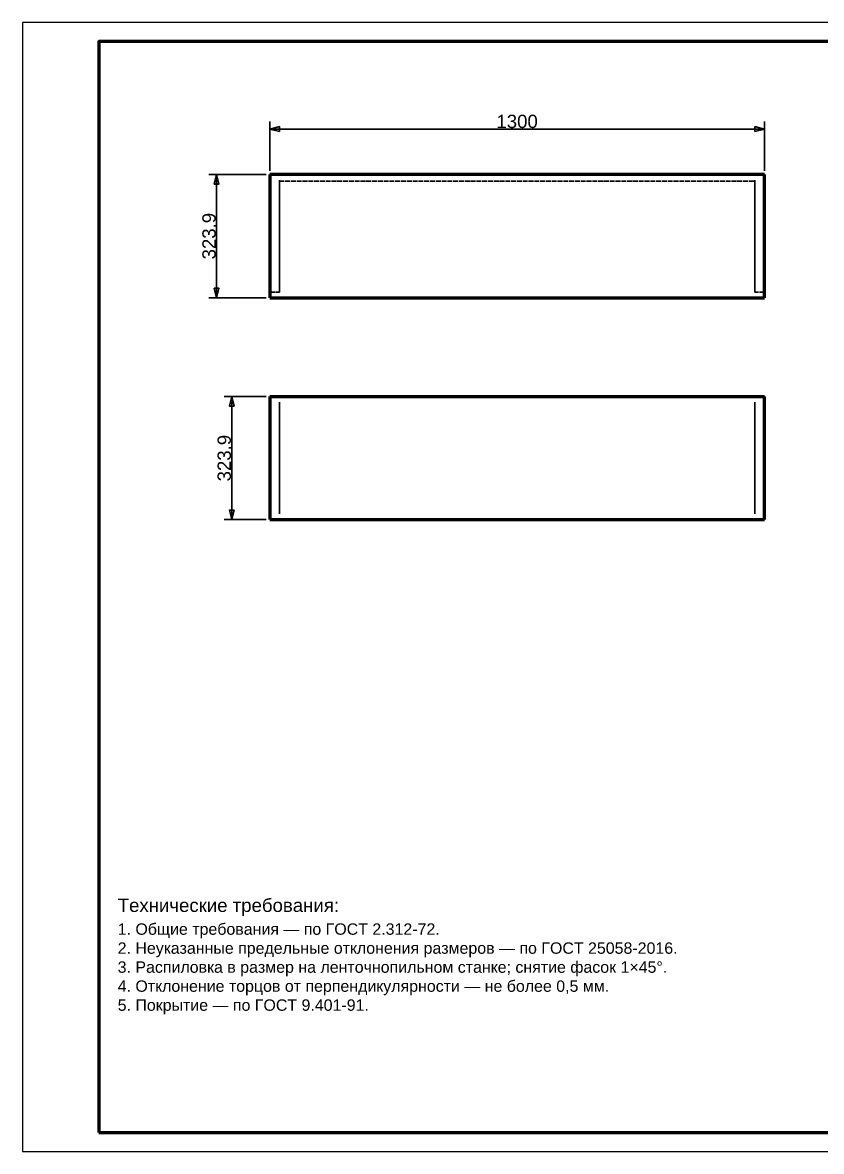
# Model space of a CAD drawing. Header units: millimetres. Extents: x 0 to 420, y 0 to 297.
# Drawn here: x 0 to 210, y 0 to 297 of the extents above; entities that cross this region are included whole.
import ezdxf
from ezdxf.enums import TextEntityAlignment as Align

# ---------------------------------------------------------------- set-up
doc = ezdxf.new("R2010")
doc.units = ezdxf.units.MM
doc.linetypes.add('DASHED', pattern=[1.524, 1.27, -0.254])
doc.styles.add('GOST', font='Arial')

msp = doc.modelspace()

# ---------------------------------------------------------------- linework, layer by layer
at = {"color": 7, "lineweight": 35}
for p, q in [((65, 258), (65, 271)), ((195, 258), (195, 271)), ((65, 269), (195, 269)), ((64, 257), (49, 257)), ((51, 224.61), (51, 257)), ((64, 224.61), (49, 224.61)), ((64, 198.61), (53, 198.61)), ((55, 166.22), (55, 198.61)), ((64, 166.22), (53, 166.22))]:
    msp.add_line(p, q, dxfattribs=at)
at = {"color": 1, "lineweight": 70}
for p, q in [((65, 257), (65, 256.59)), ((195, 257), (65, 257)), ((65, 256.59), (65, 255.4)), ((195, 256.59), (195, 257)), ((195, 255.4), (195, 256.59)), ((65, 255.4), (65, 253.47)), ((65, 253.47), (65, 250.9)), ((195, 253.47), (195, 255.4)), ((195, 250.9), (195, 253.47)), ((65, 250.9), (65, 247.83)), ((195, 247.83), (195, 250.9)), ((65, 247.83), (65, 244.41)), ((195, 244.41), (195, 247.83)), ((65, 244.41), (65, 240.81)), ((195, 240.81), (195, 244.41)), ((65, 240.81), (65, 237.2)), ((195, 237.2), (195, 240.81)), ((65, 237.2), (65, 233.78)), ((195, 233.78), (195, 237.2)), ((65, 233.78), (65, 230.71)), ((195, 230.71), (195, 233.78)), ((65, 230.71), (65, 228.14)), ((195, 228.14), (195, 230.71)), ((65, 228.14), (65, 226.21)), ((65, 226.21), (65, 225.02)), ((195, 226.21), (195, 228.14)), ((195, 225.02), (195, 226.21)), ((65, 225.02), (65, 224.61)), ((65, 224.61), (195, 224.61)), ((195, 224.61), (195, 225.02)), ((65, 198.61), (65, 198.2)), ((65, 198.61), (195, 198.61)), ((65, 198.2), (65, 197.01)), ((65, 197.01), (65, 195.08)), ((195, 198.2), (195, 198.61)), ((195, 197.01), (195, 198.2)), ((195, 195.08), (195, 197.01)), ((65, 195.08), (65, 192.51)), ((195, 192.51), (195, 195.08)), ((65, 192.51), (65, 189.44)), ((195, 189.44), (195, 192.51)), ((65, 189.44), (65, 186.02)), ((195, 186.02), (195, 189.44)), ((65, 186.02), (65, 182.41)), ((195, 182.41), (195, 186.02)), ((65, 182.41), (65, 178.81)), ((195, 178.81), (195, 182.41)), ((65, 178.81), (65, 175.39)), ((195, 175.39), (195, 178.81)), ((65, 175.39), (65, 172.32)), ((195, 172.32), (195, 175.39)), ((65, 172.32), (65, 169.75)), ((195, 169.75), (195, 172.32)), ((65, 169.75), (65, 167.82)), ((195, 167.82), (195, 169.75)), ((65, 167.82), (65, 166.63)), ((65, 166.63), (65, 166.22)), ((195, 166.63), (195, 167.82)), ((195, 166.22), (195, 166.63)), ((65, 166.22), (195, 166.22))]:
    msp.add_line(p, q, dxfattribs=at)
at = {"color": 5, "linetype": 'DASHED', "lineweight": 35}
for p, q in [((65, 256.59), (65, 257)), ((65, 255.4), (65, 256.59)), ((65, 255.14), (65, 255.5)), ((65, 255.5), (65, 255.14)), ((67.5, 255.14), (67.5, 255.5)), ((67.5, 255.5), (67.5, 255.14)), ((192.5, 255.14), (192.5, 255.5)), ((192.5, 255.5), (192.5, 255.14)), ((195, 257), (195, 256.59)), ((195, 256.59), (195, 255.4)), ((195, 255.14), (195, 255.5)), ((195, 255.5), (195, 255.14)), ((65, 253.47), (65, 255.4)), ((65, 254.05), (65, 255.14)), ((65, 255.14), (65, 254.05)), ((65, 252.3), (65, 254.05)), ((65, 254.05), (65, 252.3)), ((65, 250.9), (65, 253.47)), ((67.5, 255.25), (67.5, 254.89)), ((67.5, 254.89), (67.5, 255.25)), ((67.5, 255.25), (192.5, 255.25)), ((67.5, 254.05), (67.5, 255.14)), ((67.5, 255.14), (67.5, 254.05)), ((67.5, 254.89), (67.5, 253.82)), ((67.5, 253.82), (67.5, 254.89)), ((67.5, 252.3), (67.5, 254.05)), ((67.5, 254.05), (67.5, 252.3)), ((67.5, 253.82), (67.5, 252.1)), ((67.5, 252.1), (67.5, 253.82)), ((192.5, 255.25), (192.5, 254.89)), ((192.5, 254.89), (192.5, 255.25)), ((192.5, 254.05), (192.5, 255.14)), ((192.5, 255.14), (192.5, 254.05)), ((192.5, 254.89), (192.5, 253.82)), ((192.5, 253.82), (192.5, 254.89)), ((192.5, 252.3), (192.5, 254.05)), ((192.5, 254.05), (192.5, 252.3)), ((192.5, 253.82), (192.5, 252.1)), ((192.5, 252.1), (192.5, 253.82)), ((195, 255.4), (195, 253.47)), ((195, 254.05), (195, 255.14)), ((195, 255.14), (195, 254.05)), ((195, 252.3), (195, 254.05)), ((195, 254.05), (195, 252.3)), ((195, 253.47), (195, 250.9)), ((65, 249.97), (65, 252.3)), ((65, 252.3), (65, 249.97)), ((65, 247.83), (65, 250.9)), ((65, 247.18), (65, 249.97)), ((65, 249.97), (65, 247.18)), ((67.5, 249.97), (67.5, 252.3)), ((67.5, 252.3), (67.5, 249.97)), ((67.5, 252.1), (67.5, 249.81)), ((67.5, 249.81), (67.5, 252.1)), ((67.5, 247.18), (67.5, 249.97)), ((67.5, 249.97), (67.5, 247.18)), ((67.5, 249.81), (67.5, 247.07)), ((67.5, 247.07), (67.5, 249.81)), ((192.5, 249.97), (192.5, 252.3)), ((192.5, 252.3), (192.5, 249.97)), ((192.5, 252.1), (192.5, 249.81)), ((192.5, 249.81), (192.5, 252.1)), ((192.5, 247.18), (192.5, 249.97)), ((192.5, 249.97), (192.5, 247.18)), ((192.5, 249.81), (192.5, 247.07)), ((192.5, 247.07), (192.5, 249.81)), ((195, 249.97), (195, 252.3)), ((195, 252.3), (195, 249.97)), ((195, 250.9), (195, 247.83)), ((195, 247.18), (195, 249.97)), ((195, 249.97), (195, 247.18)), ((65, 244.41), (65, 247.83)), ((65, 244.08), (65, 247.18)), ((65, 247.18), (65, 244.08)), ((67.5, 244.08), (67.5, 247.18)), ((67.5, 247.18), (67.5, 244.08)), ((67.5, 247.07), (67.5, 244.02)), ((67.5, 244.02), (67.5, 247.07)), ((192.5, 244.08), (192.5, 247.18)), ((192.5, 247.18), (192.5, 244.08)), ((192.5, 247.07), (192.5, 244.02)), ((192.5, 244.02), (192.5, 247.07)), ((195, 247.83), (195, 244.41)), ((195, 244.08), (195, 247.18)), ((195, 247.18), (195, 244.08)), ((65, 240.81), (65, 244.41)), ((65, 240.81), (65, 244.08)), ((65, 244.08), (65, 240.81)), ((67.5, 240.81), (67.5, 244.08)), ((67.5, 244.08), (67.5, 240.81)), ((67.5, 244.02), (67.5, 240.81)), ((67.5, 240.81), (67.5, 244.02)), ((192.5, 240.81), (192.5, 244.08)), ((192.5, 244.08), (192.5, 240.81)), ((192.5, 244.02), (192.5, 240.81)), ((192.5, 240.81), (192.5, 244.02)), ((195, 244.41), (195, 240.81)), ((195, 240.81), (195, 244.08)), ((195, 244.08), (195, 240.81)), ((65, 237.53), (65, 240.81)), ((65, 240.81), (65, 237.53)), ((65, 237.2), (65, 240.81)), ((67.5, 237.53), (67.5, 240.81)), ((67.5, 240.81), (67.5, 237.53)), ((67.5, 240.81), (67.5, 237.59)), ((67.5, 237.59), (67.5, 240.81)), ((192.5, 237.53), (192.5, 240.81)), ((192.5, 240.81), (192.5, 237.53)), ((192.5, 240.81), (192.5, 237.59)), ((192.5, 237.59), (192.5, 240.81)), ((195, 237.53), (195, 240.81)), ((195, 240.81), (195, 237.53)), ((195, 240.81), (195, 237.2)), ((65, 234.43), (65, 237.53)), ((65, 237.53), (65, 234.43)), ((65, 233.78), (65, 237.2)), ((67.5, 237.59), (67.5, 234.54)), ((67.5, 234.54), (67.5, 237.59)), ((67.5, 234.43), (67.5, 237.53)), ((67.5, 237.53), (67.5, 234.43)), ((192.5, 237.59), (192.5, 234.54)), ((192.5, 234.54), (192.5, 237.59)), ((192.5, 234.43), (192.5, 237.53)), ((192.5, 237.53), (192.5, 234.43)), ((195, 234.43), (195, 237.53)), ((195, 237.53), (195, 234.43)), ((195, 237.2), (195, 233.78)), ((65, 231.64), (65, 234.43)), ((65, 234.43), (65, 231.64)), ((65, 230.71), (65, 233.78)), ((67.5, 234.54), (67.5, 231.8)), ((67.5, 231.8), (67.5, 234.54)), ((67.5, 231.64), (67.5, 234.43)), ((67.5, 234.43), (67.5, 231.64)), ((67.5, 231.8), (67.5, 229.51)), ((67.5, 229.51), (67.5, 231.8)), ((192.5, 234.54), (192.5, 231.8)), ((192.5, 231.8), (192.5, 234.54)), ((192.5, 231.64), (192.5, 234.43)), ((192.5, 234.43), (192.5, 231.64)), ((192.5, 231.8), (192.5, 229.51)), ((192.5, 229.51), (192.5, 231.8)), ((195, 231.64), (195, 234.43)), ((195, 234.43), (195, 231.64)), ((195, 233.78), (195, 230.71)), ((65, 229.31), (65, 231.64)), ((65, 231.64), (65, 229.31)), ((65, 228.14), (65, 230.71)), ((65, 227.56), (65, 229.31)), ((65, 229.31), (65, 227.56)), ((67.5, 229.31), (67.5, 231.64)), ((67.5, 231.64), (67.5, 229.31)), ((67.5, 229.51), (67.5, 227.79)), ((67.5, 227.79), (67.5, 229.51)), ((67.5, 227.56), (67.5, 229.31)), ((67.5, 229.31), (67.5, 227.56)), ((192.5, 229.31), (192.5, 231.64)), ((192.5, 231.64), (192.5, 229.31)), ((192.5, 229.51), (192.5, 227.79)), ((192.5, 227.79), (192.5, 229.51)), ((192.5, 227.56), (192.5, 229.31)), ((192.5, 229.31), (192.5, 227.56)), ((195, 229.31), (195, 231.64)), ((195, 231.64), (195, 229.31)), ((195, 230.71), (195, 228.14)), ((195, 227.56), (195, 229.31)), ((195, 229.31), (195, 227.56)), ((65, 226.21), (65, 228.14)), ((65, 226.47), (65, 227.56)), ((65, 227.56), (65, 226.47)), ((65, 226.11), (65, 226.47)), ((65, 226.47), (65, 226.11)), ((65, 225.02), (65, 226.21)), ((65, 226.11), (67.5, 226.11)), ((67.5, 227.79), (67.5, 226.72)), ((67.5, 226.72), (67.5, 227.79)), ((67.5, 226.47), (67.5, 227.56)), ((67.5, 227.56), (67.5, 226.47)), ((67.5, 226.72), (67.5, 226.36)), ((67.5, 226.36), (67.5, 226.72)), ((67.5, 226.11), (67.5, 226.47)), ((67.5, 226.47), (67.5, 226.11)), ((192.5, 227.79), (192.5, 226.72)), ((192.5, 226.72), (192.5, 227.79)), ((192.5, 226.47), (192.5, 227.56)), ((192.5, 227.56), (192.5, 226.47)), ((192.5, 226.72), (192.5, 226.36)), ((192.5, 226.36), (192.5, 226.72)), ((192.5, 226.11), (192.5, 226.47)), ((192.5, 226.47), (192.5, 226.11)), ((195, 226.11), (192.5, 226.11)), ((195, 228.14), (195, 226.21)), ((195, 226.47), (195, 227.56)), ((195, 227.56), (195, 226.47)), ((195, 226.11), (195, 226.47)), ((195, 226.47), (195, 226.11)), ((195, 226.21), (195, 225.02)), ((65, 224.61), (65, 225.02)), ((195, 225.02), (195, 224.61)), ((65, 198.51), (65, 198.61)), ((65, 198.2), (65, 198.51)), ((65, 197.7), (65, 198.2)), ((65, 197.01), (65, 197.7)), ((65, 196.75), (65, 197.12)), ((65, 197.12), (65, 197.02)), ((65, 197.02), (65, 196.75)), ((65, 196.13), (65, 197.01)), ((65, 195.66), (65, 196.75)), ((65, 196.75), (65, 196.29)), ((65, 196.29), (65, 195.66)), ((65, 195.08), (65, 196.13)), ((67.5, 197.02), (67.5, 197.12)), ((67.5, 197.12), (67.5, 196.75)), ((67.5, 196.75), (67.5, 197.02)), ((67.5, 196.5), (67.5, 196.86)), ((67.5, 196.86), (67.5, 196.77)), ((67.5, 196.77), (67.5, 196.5)), ((67.5, 196.29), (67.5, 196.75)), ((67.5, 196.75), (67.5, 195.66)), ((67.5, 195.43), (67.5, 196.5)), ((67.5, 196.5), (67.5, 196.05)), ((67.5, 195.66), (67.5, 196.29)), ((67.5, 196.05), (67.5, 195.43)), ((192.5, 197.02), (192.5, 197.12)), ((192.5, 197.12), (192.5, 196.75)), ((192.5, 196.75), (192.5, 197.02)), ((192.5, 196.77), (192.5, 196.86)), ((192.5, 196.86), (192.5, 196.5)), ((192.5, 196.5), (192.5, 196.77)), ((192.5, 196.29), (192.5, 196.75)), ((192.5, 196.75), (192.5, 195.66)), ((192.5, 196.05), (192.5, 196.5)), ((192.5, 196.5), (192.5, 195.43)), ((192.5, 195.66), (192.5, 196.29)), ((192.5, 195.43), (192.5, 196.05)), ((195, 198.61), (195, 198.51)), ((195, 198.51), (195, 198.2)), ((195, 198.2), (195, 197.7)), ((195, 197.7), (195, 197.01)), ((195, 197.02), (195, 197.12)), ((195, 197.12), (195, 196.75)), ((195, 196.75), (195, 197.02)), ((195, 197.01), (195, 196.13)), ((195, 196.29), (195, 196.75)), ((195, 196.75), (195, 195.66)), ((195, 195.66), (195, 196.29)), ((195, 196.13), (195, 195.08)), ((65, 193.91), (65, 195.66)), ((65, 195.66), (65, 194.86)), ((65, 193.87), (65, 195.08)), ((65, 194.86), (65, 193.91)), ((65, 191.58), (65, 193.91)), ((65, 193.91), (65, 192.81)), ((65, 192.51), (65, 193.87)), ((67.5, 194.86), (67.5, 195.66)), ((67.5, 195.66), (67.5, 193.91)), ((67.5, 193.71), (67.5, 195.43)), ((67.5, 195.43), (67.5, 194.65)), ((67.5, 193.91), (67.5, 194.86)), ((67.5, 194.65), (67.5, 193.71)), ((67.5, 192.81), (67.5, 193.91)), ((67.5, 193.91), (67.5, 191.58)), ((67.5, 191.42), (67.5, 193.71)), ((67.5, 193.71), (67.5, 192.63)), ((192.5, 194.86), (192.5, 195.66)), ((192.5, 195.66), (192.5, 193.91)), ((192.5, 194.65), (192.5, 195.43)), ((192.5, 195.43), (192.5, 193.71)), ((192.5, 193.91), (192.5, 194.86)), ((192.5, 193.71), (192.5, 194.65)), ((192.5, 192.81), (192.5, 193.91)), ((192.5, 193.91), (192.5, 191.58)), ((192.5, 192.63), (192.5, 193.71)), ((192.5, 193.71), (192.5, 191.42)), ((195, 194.86), (195, 195.66)), ((195, 195.66), (195, 193.91)), ((195, 195.08), (195, 193.87)), ((195, 193.91), (195, 194.86)), ((195, 192.81), (195, 193.91)), ((195, 193.91), (195, 191.58)), ((195, 193.87), (195, 192.51)), ((65, 192.81), (65, 191.58)), ((65, 191.03), (65, 192.51)), ((65, 188.79), (65, 191.58)), ((65, 191.58), (65, 190.24)), ((65, 189.44), (65, 191.03)), ((65, 190.24), (65, 188.79)), ((67.5, 191.58), (67.5, 192.81)), ((67.5, 192.63), (67.5, 191.42)), ((67.5, 190.24), (67.5, 191.58)), ((67.5, 191.58), (67.5, 188.79)), ((67.5, 188.68), (67.5, 191.42)), ((67.5, 191.42), (67.5, 190.1)), ((67.5, 188.79), (67.5, 190.24)), ((67.5, 190.1), (67.5, 188.68)), ((192.5, 191.58), (192.5, 192.81)), ((192.5, 191.42), (192.5, 192.63)), ((192.5, 190.24), (192.5, 191.58)), ((192.5, 191.58), (192.5, 188.79)), ((192.5, 190.1), (192.5, 191.42)), ((192.5, 191.42), (192.5, 188.68)), ((192.5, 188.79), (192.5, 190.24)), ((192.5, 188.68), (192.5, 190.1)), ((195, 191.58), (195, 192.81)), ((195, 192.51), (195, 191.03)), ((195, 190.24), (195, 191.58)), ((195, 191.58), (195, 188.79)), ((195, 191.03), (195, 189.44)), ((195, 188.79), (195, 190.24)), ((65, 187.76), (65, 189.44)), ((65, 185.69), (65, 188.79)), ((65, 188.79), (65, 187.27)), ((65, 186.02), (65, 187.76)), ((65, 187.27), (65, 185.69)), ((67.5, 187.27), (67.5, 188.79)), ((67.5, 188.79), (67.5, 185.69)), ((67.5, 185.63), (67.5, 188.68)), ((67.5, 188.68), (67.5, 187.19)), ((67.5, 185.69), (67.5, 187.27)), ((67.5, 187.19), (67.5, 185.63)), ((192.5, 187.27), (192.5, 188.79)), ((192.5, 188.79), (192.5, 185.69)), ((192.5, 187.19), (192.5, 188.68)), ((192.5, 188.68), (192.5, 185.63)), ((192.5, 185.69), (192.5, 187.27)), ((192.5, 185.63), (192.5, 187.19)), ((195, 189.44), (195, 187.76)), ((195, 187.27), (195, 188.79)), ((195, 188.79), (195, 185.69)), ((195, 187.76), (195, 186.02)), ((195, 185.69), (195, 187.27)), ((65, 184.23), (65, 186.02)), ((65, 182.41), (65, 185.69)), ((65, 185.69), (65, 184.06)), ((65, 182.41), (65, 184.23)), ((67.5, 184.06), (67.5, 185.69)), ((67.5, 185.69), (67.5, 182.41)), ((67.5, 182.41), (67.5, 185.63)), ((67.5, 185.63), (67.5, 184.03)), ((192.5, 184.06), (192.5, 185.69)), ((192.5, 185.69), (192.5, 182.41)), ((192.5, 184.03), (192.5, 185.63)), ((192.5, 185.63), (192.5, 182.41)), ((195, 186.02), (195, 184.23)), ((195, 184.06), (195, 185.69)), ((195, 185.69), (195, 182.41)), ((195, 184.23), (195, 182.41)), ((65, 184.06), (65, 182.41)), ((65, 182.41), (65, 180.77)), ((65, 179.14), (65, 182.41)), ((65, 180.6), (65, 182.41)), ((67.5, 182.41), (67.5, 184.06)), ((67.5, 184.03), (67.5, 182.41)), ((67.5, 182.41), (67.5, 179.14)), ((67.5, 182.41), (67.5, 180.8)), ((67.5, 179.2), (67.5, 182.41)), ((67.5, 180.77), (67.5, 182.41)), ((192.5, 182.41), (192.5, 184.06)), ((192.5, 182.41), (192.5, 184.03)), ((192.5, 182.41), (192.5, 179.14)), ((192.5, 182.41), (192.5, 179.2)), ((192.5, 180.77), (192.5, 182.41)), ((192.5, 180.8), (192.5, 182.41)), ((195, 182.41), (195, 184.06)), ((195, 182.41), (195, 179.14)), ((195, 182.41), (195, 180.6)), ((195, 180.77), (195, 182.41)), ((65, 180.77), (65, 179.14)), ((65, 178.81), (65, 180.6)), ((65, 179.14), (65, 177.56)), ((65, 176.04), (65, 179.14)), ((65, 177.07), (65, 178.81)), ((67.5, 180.8), (67.5, 179.2)), ((67.5, 179.14), (67.5, 180.77)), ((67.5, 179.2), (67.5, 177.64)), ((67.5, 176.15), (67.5, 179.2)), ((67.5, 179.14), (67.5, 176.04)), ((67.5, 177.56), (67.5, 179.14)), ((192.5, 179.2), (192.5, 180.8)), ((192.5, 179.14), (192.5, 180.77)), ((192.5, 179.2), (192.5, 176.15)), ((192.5, 177.64), (192.5, 179.2)), ((192.5, 179.14), (192.5, 176.04)), ((192.5, 177.56), (192.5, 179.14)), ((195, 179.14), (195, 180.77)), ((195, 180.6), (195, 178.81)), ((195, 179.14), (195, 176.04)), ((195, 177.56), (195, 179.14)), ((195, 178.81), (195, 177.07)), ((65, 177.56), (65, 176.04)), ((65, 175.39), (65, 177.07)), ((65, 176.04), (65, 174.59)), ((65, 173.25), (65, 176.04)), ((65, 173.8), (65, 175.39)), ((67.5, 177.64), (67.5, 176.15)), ((67.5, 176.04), (67.5, 177.56)), ((67.5, 176.15), (67.5, 174.73)), ((67.5, 173.41), (67.5, 176.15)), ((67.5, 176.04), (67.5, 173.25)), ((67.5, 174.59), (67.5, 176.04)), ((192.5, 176.15), (192.5, 177.64)), ((192.5, 176.04), (192.5, 177.56)), ((192.5, 176.15), (192.5, 173.41)), ((192.5, 174.73), (192.5, 176.15)), ((192.5, 176.04), (192.5, 173.25)), ((192.5, 174.59), (192.5, 176.04)), ((195, 176.04), (195, 177.56)), ((195, 177.07), (195, 175.39)), ((195, 176.04), (195, 173.25)), ((195, 174.59), (195, 176.04)), ((195, 175.39), (195, 173.8)), ((65, 174.59), (65, 173.25)), ((65, 172.32), (65, 173.8)), ((65, 173.25), (65, 172.02)), ((65, 170.92), (65, 173.25)), ((65, 170.96), (65, 172.32)), ((67.5, 174.73), (67.5, 173.41)), ((67.5, 173.25), (67.5, 174.59)), ((67.5, 173.41), (67.5, 172.2)), ((67.5, 171.12), (67.5, 173.41)), ((67.5, 173.25), (67.5, 170.92)), ((67.5, 172.02), (67.5, 173.25)), ((192.5, 173.41), (192.5, 174.73)), ((192.5, 173.25), (192.5, 174.59)), ((192.5, 173.41), (192.5, 171.12)), ((192.5, 172.2), (192.5, 173.41)), ((192.5, 173.25), (192.5, 170.92)), ((192.5, 172.02), (192.5, 173.25)), ((195, 173.25), (195, 174.59)), ((195, 173.8), (195, 172.32)), ((195, 173.25), (195, 170.92)), ((195, 172.02), (195, 173.25)), ((195, 172.32), (195, 170.96)), ((65, 172.02), (65, 170.92)), ((65, 169.75), (65, 170.96)), ((65, 170.92), (65, 169.97)), ((65, 169.17), (65, 170.92)), ((65, 169.97), (65, 169.17)), ((65, 168.7), (65, 169.75)), ((67.5, 172.2), (67.5, 171.12)), ((67.5, 170.92), (67.5, 172.02)), ((67.5, 171.12), (67.5, 170.18)), ((67.5, 169.4), (67.5, 171.12)), ((67.5, 170.92), (67.5, 169.17)), ((67.5, 169.97), (67.5, 170.92)), ((67.5, 170.18), (67.5, 169.4)), ((67.5, 169.17), (67.5, 169.97)), ((67.5, 169.4), (67.5, 168.78)), ((67.5, 168.33), (67.5, 169.4)), ((192.5, 171.12), (192.5, 172.2)), ((192.5, 170.92), (192.5, 172.02)), ((192.5, 171.12), (192.5, 169.4)), ((192.5, 170.18), (192.5, 171.12)), ((192.5, 170.92), (192.5, 169.17)), ((192.5, 169.97), (192.5, 170.92)), ((192.5, 169.4), (192.5, 170.18)), ((192.5, 169.17), (192.5, 169.97)), ((192.5, 169.4), (192.5, 168.33)), ((192.5, 168.78), (192.5, 169.4)), ((195, 170.92), (195, 172.02)), ((195, 170.96), (195, 169.75)), ((195, 170.92), (195, 169.17)), ((195, 169.97), (195, 170.92)), ((195, 169.17), (195, 169.97)), ((195, 169.75), (195, 168.7)), ((65, 169.17), (65, 168.54)), ((65, 168.08), (65, 169.17)), ((65, 167.82), (65, 168.7)), ((65, 168.54), (65, 168.08)), ((65, 168.08), (65, 167.81)), ((65, 167.72), (65, 168.08)), ((65, 167.13), (65, 167.82)), ((65, 167.81), (65, 167.72)), ((65, 166.63), (65, 167.13)), ((65, 166.32), (65, 166.63)), ((65, 166.22), (65, 166.32)), ((67.5, 169.17), (67.5, 168.08)), ((67.5, 168.54), (67.5, 169.17)), ((67.5, 168.78), (67.5, 168.33)), ((67.5, 168.08), (67.5, 168.54)), ((67.5, 168.33), (67.5, 168.06)), ((67.5, 167.97), (67.5, 168.33)), ((67.5, 168.08), (67.5, 167.72)), ((67.5, 167.81), (67.5, 168.08)), ((67.5, 168.06), (67.5, 167.97)), ((67.5, 167.72), (67.5, 167.81)), ((192.5, 169.17), (192.5, 168.08)), ((192.5, 168.54), (192.5, 169.17)), ((192.5, 168.33), (192.5, 168.78)), ((192.5, 168.08), (192.5, 168.54)), ((192.5, 168.33), (192.5, 167.97)), ((192.5, 168.06), (192.5, 168.33)), ((192.5, 168.08), (192.5, 167.72)), ((192.5, 167.81), (192.5, 168.08)), ((192.5, 167.97), (192.5, 168.06)), ((192.5, 167.72), (192.5, 167.81)), ((195, 169.17), (195, 168.08)), ((195, 168.54), (195, 169.17)), ((195, 168.7), (195, 167.82)), ((195, 168.08), (195, 168.54)), ((195, 168.08), (195, 167.72)), ((195, 167.81), (195, 168.08)), ((195, 167.82), (195, 167.13)), ((195, 167.72), (195, 167.81)), ((195, 167.13), (195, 166.63)), ((195, 166.63), (195, 166.32)), ((195, 166.32), (195, 166.22))]:
    msp.add_line(p, q, dxfattribs=at)
at = {"color": 7, "lineweight": 25}
msp.add_lwpolyline([(0, 0), (420, 0), (420, 297), (0, 297)], close=True, dxfattribs=at)
at = {"color": 7, "lineweight": 70}
msp.add_lwpolyline([(20, 5), (415, 5), (415, 292), (20, 292)], close=True, dxfattribs=at)
at = {"color": 7, "lineweight": 35}
for points in [[(65, 269), (67.5, 268.38), (67.5, 269.62)], [(195, 269), (192.5, 269.62), (192.5, 268.38)], [(51, 257), (50.38, 254.5), (51.62, 254.5)], [(51, 224.61), (51.62, 227.11), (50.38, 227.11)], [(55, 198.61), (54.38, 196.11), (55.62, 196.11)], [(55, 166.22), (55.62, 168.72), (54.38, 168.72)]]:
    msp.add_lwpolyline(points, close=True, dxfattribs=at)

# ---------------------------------------------------------------- texts
at = {"color": 7, "style": 'GOST'}
msp.add_text('1300', height=3.5, dxfattribs=at).set_placement((130, 271), align=Align.MIDDLE)
for p in [(49, 240.81), (53, 182.41)]:
    msp.add_text('323.9', height=3.5, rotation=90, dxfattribs=at).set_placement(p, align=Align.MIDDLE)
at = {"color": 3, "style": 'GOST'}
for s, height, p in [('Технические требования:', 3.5, (25, 63)), ('1. Общие требования — по ГОСТ 2.312-72.', 3, (25, 57)), ('2. Неуказанные предельные отклонения размеров — по ГОСТ 25058-2016.', 3, (25, 52)), ('3. Распиловка в размер на ленточнопильном станке; снятие фасок 1×45°.', 3, (25, 47)), ('4. Отклонение торцов от перпендикулярности — не более 0,5 мм.', 3, (25, 42)), ('5. Покрытие — по ГОСТ 9.401-91.', 3, (25, 37))]:
    msp.add_text(s, height=height, dxfattribs=at).set_placement(p)

doc.saveas('drawing.dxf')
